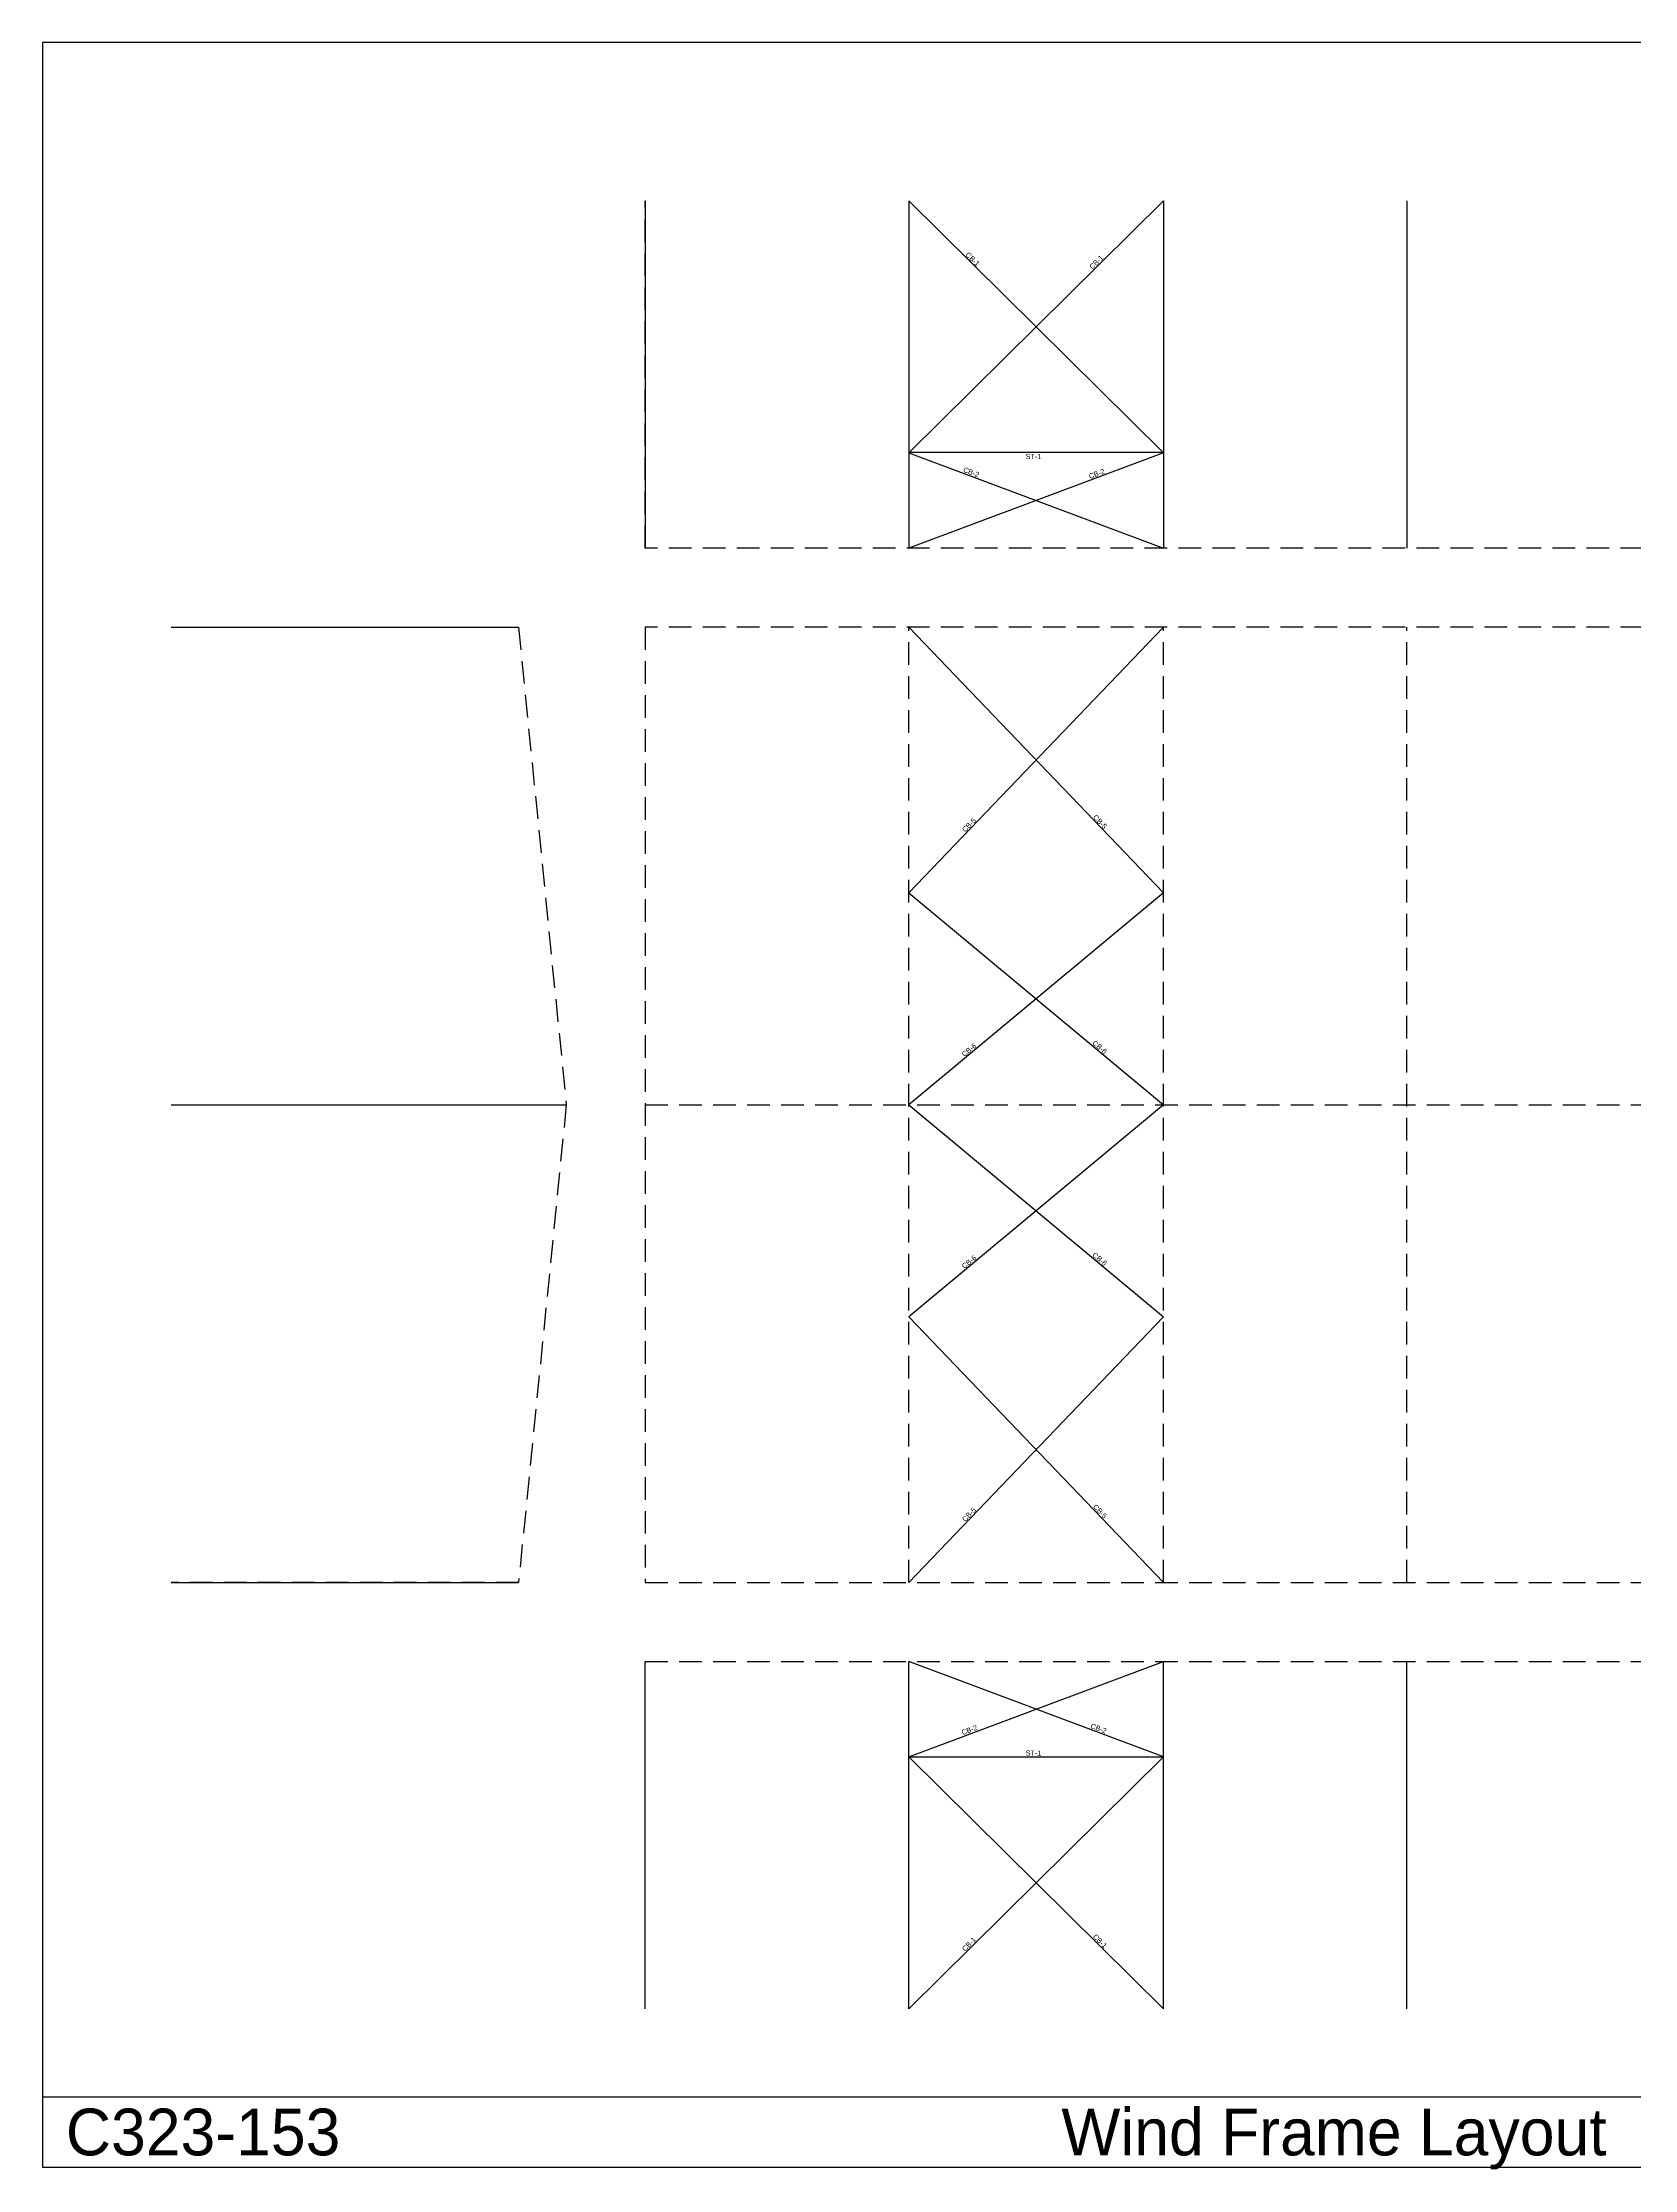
# Model space of a CAD drawing. Extents: x -14181 to 52451, y -13808 to 36223.
# Drawn here: x -14181 to 23274, y -13808 to 36223 of the extents above; entities that cross this region are included whole.
import ezdxf

# ---------------------------------------------------------------- set-up
doc = ezdxf.new("R2010")
doc.units = 0
doc.linetypes.add('CONTIN', pattern=[0])
doc.linetypes.add('DASHED', pattern=[799.57, 533.05, -266.52])
doc.layers.get('0').update_dxf_attribs({"linetype": 'CONTIN'})
for name, color, linetype in [('16', 7, 'CONTIN'), ('2', 7, 'CONTIN'), ('23', 7, 'DASHED'), ('3', 7, 'CONTIN'), ('4', 5, 'CONTIN'), ('8', 5, 'DASHED')]:
    doc.layers.add(name, color=color, linetype=linetype)

msp = doc.modelspace()

# ---------------------------------------------------------------- linework, layer by layer
for p, q in [((52450.918, 36223.133), (-14180.92, 36223.133)), ((-14180.92, 36223.133), (-14180.92, -13750.743)), ((-14180.92, -12101.605), (52450.918, -12101.605)), ((-14180.92, -13750.743), (52450.918, -13750.743))]:
    msp.add_line(p, q)
at = {"layer": '2'}
for p, q in [((12176.909, 26576.639), (6212.309, 26577.031)), ((6212.7, -4105.049), (12177.3, -4105.049))]:
    msp.add_line(p, q, dxfattribs=at)
at = {"layer": '23'}
for p, q in [((6200, 0), (6200, 22470)), ((12190, 0), (12190, 22470)), ((17920, 0), (17920, 22470))]:
    msp.add_line(p, q, dxfattribs=at)
at = {"layer": '3'}
for p, q in [((12190, 32500.285), (6199.609, 26570.682)), ((6200, 32500.682), (12189.609, 26570.285)), ((12189.609, 26570.285), (6199.46, 24330.682)), ((6199.609, 26570.682), (12189.46, 24330.287)), ((6200, 22470), (12190, 16220.601)), ((12190, 22470), (6200, 16220.601)), ((6200, 16220.601), (12190, 11235)), ((12190, 16220.601), (6200, 11235)), ((6200, 11235), (12190, 6249.4)), ((12190, 11235), (6200, 6249.4)), ((6200, 6249.4), (12190, 0)), ((12190, 6249.4), (6200, 0)), ((6200, -4098.699), (12190, -1858.7)), ((12190, -4098.699), (6200, -1858.7)), ((6200, -10028.699), (12190, -4098.699)), ((12190, -10028.699), (6200, -4098.699))]:
    msp.add_line(p, q, dxfattribs=at)
at = {"layer": '4'}
for p, q in [((0, 32501.092), (-0.54, 24331.092)), ((6200, 32500.682), (6199.46, 24330.682)), ((12190, 32500.285), (12189.46, 24330.287)), ((17920, 32499.908), (17919.461, 24329.908)), ((-11152.2, 22470), (-2982.2, 22470)), ((-11152.2, 11235), (-1858.7, 11234.999)), ((-11152.2, 0), (-2982.201, 0)), ((0, -10028.699), (0, -1858.7)), ((6200, -10028.699), (6200, -1858.7)), ((12190, -10028.699), (12190, -1858.7)), ((17920, -10028.699), (17920, -1858.7))]:
    msp.add_line(p, q, dxfattribs=at)
at = {"layer": '8'}
for p, q in [((-0.54, 24331.092), (0, 32501.092)), ((36269.461, 24328.697), (-0.54, 24331.092)), ((-11152.2, 22470), (-2982.2, 22470)), ((-2982.2, 22470), (-1858.7, 11234.999)), ((0, 22470), (0, 0)), ((36270, 22470), (0, 22470)), ((-1858.7, 11234.999), (-2982.201, 0)), ((0, 11235), (36270, 11235)), ((-2982.201, 0), (-11152.2, 0)), ((0, 0), (36270, 0)), ((0, -10028.699), (0, -1858.7)), ((0, -1858.7), (36270, -1858.7))]:
    msp.add_line(p, q, dxfattribs=at)

# ---------------------------------------------------------------- texts
for s, p in [('C323-153', (-13631.208, -13475.888)), ('Wind Frame Layout', (9789.884, -13475.888))]:
    msp.add_text(s, height=1099.425).set_placement(p)
at = {"layer": '16'}
for s, rotation, p in [('CB-1', 315.285, (7524.13, 31220.125)), ('CB-1', 44.708, (10519.106, 30876.824)), ('ST-1', 359.996, (8950.762, 26424.449)), ('CB-2', 339.493, (7468.685, 26126.486)), ('CB-2', 20.5, (10463.678, 25955.473)), ('CB-5', -46.214, (10523.771, 17989.467)), ('CB-5', 46.214, (7528.771, 17637.395)), ('CB-6', 39.771, (7510.083, 12355.891)), ('CB-6', -39.771, (10505.083, 12667.871)), ('CB-6', 39.771, (7510.083, 7370.29)), ('CB-6', -39.771, (10505.083, 7682.271)), ('CB-5', 46.214, (7528.771, 1416.794)), ('CB-5', -46.214, (10523.771, 1768.865)), ('CB-2', 20.504, (7469.107, -3593.628)), ('CB-2', 339.496, (10464.106, -3422.81)), ('CB-1', 44.712, (7524.213, -8687.271)), ('CB-1', 315.288, (10519.214, -8344.168))]:
    msp.add_text(s, height=121.92, rotation=rotation, dxfattribs=at).set_placement(p)
msp.add_text('ST-1', height=121.92, dxfattribs=at).set_placement((8951.16, -4074.569))

doc.saveas('drawing.dxf')
